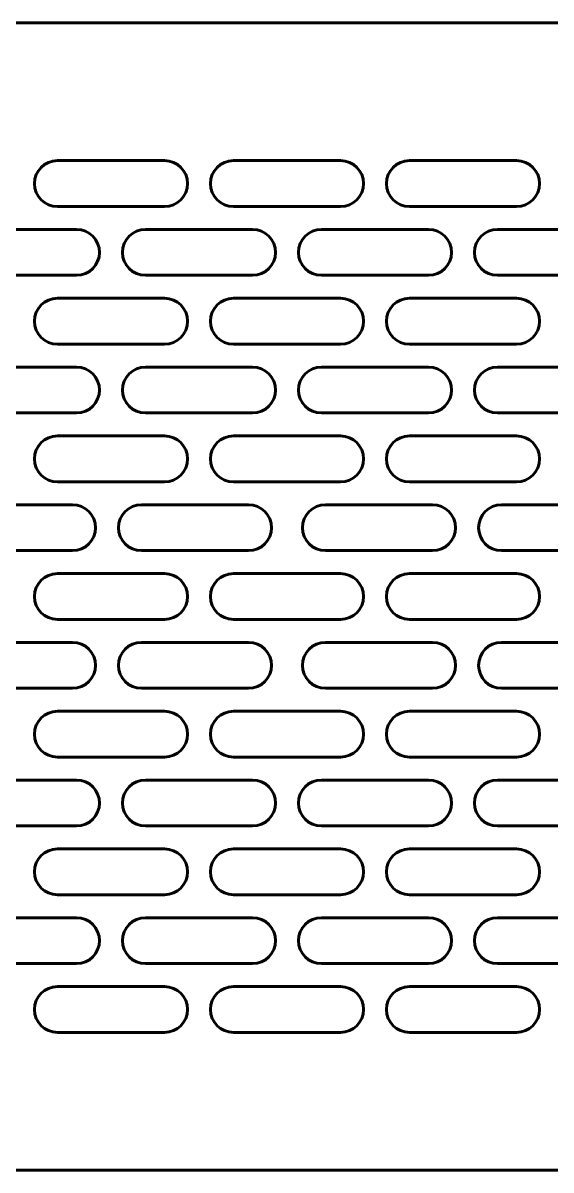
# Model space of a CAD drawing. Header units: millimetres. Extents: x -218 to 987, y 3 to 153.
# Drawn here: x 349.9 to 418.9, y 2.8 to 152.8 of the extents above; entities that cross this region are included whole.
import ezdxf

# ---------------------------------------------------------------- set-up
doc = ezdxf.new("R2010")
doc.units = ezdxf.units.MM
doc.linetypes.add('K5LT_BASIC', pattern=[0])
doc.layers.add('Системный слой', color=7, linetype='Continuous')

# ---------------------------------------------------------------- blocks, each defined once
blk = doc.blocks.new('U0')
at = {"layer": 'Системный слой', "color": 5, "linetype": 'K5LT_BASIC', "lineweight": 60, "true_color": 0x0000ff}
for p, q in [((-218.12, 152.82), (986.88, 152.82)), ((986.88, 2.82), (-218.12, 2.82))]:
    blk.add_line(p, q, dxfattribs=at)
blk = doc.blocks.new('U1')
at = {"layer": 'Системный слой', "color": 5, "linetype": 'K5LT_BASIC', "lineweight": 60, "true_color": 0x0000ff}
for p, q in [((377.38, 80.82), (391.38, 80.82)), ((391.38, 74.82), (377.38, 74.82))]:
    blk.add_line(p, q, dxfattribs=at)
for centre, start, end in [((377.38, 77.82), 90, 270), ((391.38, 77.82), 270, 90)]:
    blk.add_arc(centre, 3, start, end, dxfattribs=at)
blk = doc.blocks.new('U2')
at = {"layer": 'Системный слой', "color": 5, "linetype": 'K5LT_BASIC', "lineweight": 60, "true_color": 0x0000ff}
for p, q in [((365.36, 89.82), (379.36, 89.82)), ((379.36, 83.82), (365.36, 83.82))]:
    blk.add_line(p, q, dxfattribs=at)
for centre, start, end in [((365.36, 86.82), 90, 270), ((379.36, 86.82), 270, 90)]:
    blk.add_arc(centre, 3, start, end, dxfattribs=at)
blk = doc.blocks.new('U3')
at = {"layer": 'Системный слой', "color": 5, "linetype": 'K5LT_BASIC', "lineweight": 60, "true_color": 0x0000ff}
for p, q in [((377.38, 98.82), (391.38, 98.82)), ((391.38, 92.82), (377.38, 92.82))]:
    blk.add_line(p, q, dxfattribs=at)
for centre, start, end in [((377.38, 95.82), 90, 270), ((391.38, 95.82), 270, 90)]:
    blk.add_arc(centre, 3, start, end, dxfattribs=at)
blk = doc.blocks.new('U4')
at = {"layer": 'Системный слой', "color": 5, "linetype": 'K5LT_BASIC', "lineweight": 60, "true_color": 0x0000ff}
for p, q in [((365.88, 107.82), (379.88, 107.82)), ((379.88, 101.82), (365.88, 101.82))]:
    blk.add_line(p, q, dxfattribs=at)
for centre, start, end in [((365.88, 104.82), 90, 270), ((379.88, 104.82), 270, 90)]:
    blk.add_arc(centre, 3, start, end, dxfattribs=at)
blk = doc.blocks.new('U5')
at = {"layer": 'Системный слой', "color": 5, "linetype": 'K5LT_BASIC', "lineweight": 60, "true_color": 0x0000ff}
for p, q in [((377.38, 116.82), (391.38, 116.82)), ((391.38, 110.82), (377.38, 110.82))]:
    blk.add_line(p, q, dxfattribs=at)
for centre, start, end in [((377.38, 113.82), 90, 270), ((391.38, 113.82), 270, 90)]:
    blk.add_arc(centre, 3, start, end, dxfattribs=at)
blk = doc.blocks.new('U6')
at = {"layer": 'Системный слой', "color": 5, "linetype": 'K5LT_BASIC', "lineweight": 60, "true_color": 0x0000ff}
for p, q in [((365.88, 125.82), (379.88, 125.82)), ((379.88, 119.82), (365.88, 119.82))]:
    blk.add_line(p, q, dxfattribs=at)
for centre, start, end in [((365.88, 122.82), 90, 270), ((379.88, 122.82), 270, 90)]:
    blk.add_arc(centre, 3, start, end, dxfattribs=at)
blk = doc.blocks.new('U7')
at = {"layer": 'Системный слой', "color": 5, "linetype": 'K5LT_BASIC', "lineweight": 60, "true_color": 0x0000ff}
for p, q in [((377.38, 134.82), (391.38, 134.82)), ((391.38, 128.82), (377.38, 128.82))]:
    blk.add_line(p, q, dxfattribs=at)
for centre, start, end in [((377.38, 131.82), 90, 270), ((391.38, 131.82), 270, 90)]:
    blk.add_arc(centre, 3, start, end, dxfattribs=at)
blk = doc.blocks.new('U8')
at = {"layer": 'Системный слой', "color": 5, "linetype": 'K5LT_BASIC', "lineweight": 60, "true_color": 0x0000ff}
for p, q in [((354.38, 80.82), (368.38, 80.82)), ((368.38, 74.82), (354.38, 74.82))]:
    blk.add_line(p, q, dxfattribs=at)
for centre, start, end in [((354.38, 77.82), 90, 270), ((368.38, 77.82), 270, 90)]:
    blk.add_arc(centre, 3, start, end, dxfattribs=at)
blk = doc.blocks.new('U9')
at = {"layer": 'Системный слой', "color": 5, "linetype": 'K5LT_BASIC', "lineweight": 60, "true_color": 0x0000ff}
for p, q in [((354.38, 98.82), (368.38, 98.82)), ((368.38, 92.82), (354.38, 92.82))]:
    blk.add_line(p, q, dxfattribs=at)
for centre, start, end in [((354.38, 95.82), 90, 270), ((368.38, 95.82), 270, 90)]:
    blk.add_arc(centre, 3, start, end, dxfattribs=at)
blk = doc.blocks.new('U10')
at = {"layer": 'Системный слой', "color": 5, "linetype": 'K5LT_BASIC', "lineweight": 60, "true_color": 0x0000ff}
for p, q in [((354.38, 116.82), (368.38, 116.82)), ((368.38, 110.82), (354.38, 110.82))]:
    blk.add_line(p, q, dxfattribs=at)
for centre, start, end in [((354.38, 113.82), 90, 270), ((368.38, 113.82), 270, 90)]:
    blk.add_arc(centre, 3, start, end, dxfattribs=at)
blk = doc.blocks.new('U11')
at = {"layer": 'Системный слой', "color": 5, "linetype": 'K5LT_BASIC', "lineweight": 60, "true_color": 0x0000ff}
for p, q in [((354.38, 134.82), (368.38, 134.82)), ((368.38, 128.82), (354.38, 128.82))]:
    blk.add_line(p, q, dxfattribs=at)
for centre, start, end in [((354.38, 131.82), 90, 270), ((368.38, 131.82), 270, 90)]:
    blk.add_arc(centre, 3, start, end, dxfattribs=at)
blk = doc.blocks.new('U12')
at = {"layer": 'Системный слой', "color": 5, "linetype": 'K5LT_BASIC', "lineweight": 60, "true_color": 0x0000ff}
for p, q in [((354.38, 134.82), (368.38, 134.82)), ((368.38, 128.82), (354.38, 128.82))]:
    blk.add_line(p, q, dxfattribs=at)
for centre, start, end in [((354.38, 131.82), 90, 270), ((368.38, 131.82), 270, 90)]:
    blk.add_arc(centre, 3, start, end, dxfattribs=at)
blk = doc.blocks.new('U37')
at = {"layer": 'Системный слой', "color": 5, "linetype": 'K5LT_BASIC', "lineweight": 60, "true_color": 0x0000ff}
for p, q in [((377.38, 80.82), (391.38, 80.82)), ((391.38, 74.82), (377.38, 74.82))]:
    blk.add_line(p, q, dxfattribs=at)
for centre, start, end in [((377.38, 77.82), 90, 270), ((391.38, 77.82), 270, 90)]:
    blk.add_arc(centre, 3, start, end, dxfattribs=at)
blk = doc.blocks.new('U38')
at = {"layer": 'Системный слой', "color": 5, "linetype": 'K5LT_BASIC', "lineweight": 60, "true_color": 0x0000ff}
for p, q in [((365.36, 89.82), (379.36, 89.82)), ((379.36, 83.82), (365.36, 83.82))]:
    blk.add_line(p, q, dxfattribs=at)
for centre, start, end in [((365.36, 86.82), 90, 270), ((379.36, 86.82), 270, 90)]:
    blk.add_arc(centre, 3, start, end, dxfattribs=at)
blk = doc.blocks.new('U39')
at = {"layer": 'Системный слой', "color": 5, "linetype": 'K5LT_BASIC', "lineweight": 60, "true_color": 0x0000ff}
for p, q in [((377.38, 98.82), (391.38, 98.82)), ((391.38, 92.82), (377.38, 92.82))]:
    blk.add_line(p, q, dxfattribs=at)
for centre, start, end in [((377.38, 95.82), 90, 270), ((391.38, 95.82), 270, 90)]:
    blk.add_arc(centre, 3, start, end, dxfattribs=at)
blk = doc.blocks.new('U40')
at = {"layer": 'Системный слой', "color": 5, "linetype": 'K5LT_BASIC', "lineweight": 60, "true_color": 0x0000ff}
for p, q in [((365.88, 107.82), (379.88, 107.82)), ((379.88, 101.82), (365.88, 101.82))]:
    blk.add_line(p, q, dxfattribs=at)
for centre, start, end in [((365.88, 104.82), 90, 270), ((379.88, 104.82), 270, 90)]:
    blk.add_arc(centre, 3, start, end, dxfattribs=at)
blk = doc.blocks.new('U41')
at = {"layer": 'Системный слой', "color": 5, "linetype": 'K5LT_BASIC', "lineweight": 60, "true_color": 0x0000ff}
for p, q in [((377.38, 116.82), (391.38, 116.82)), ((391.38, 110.82), (377.38, 110.82))]:
    blk.add_line(p, q, dxfattribs=at)
for centre, start, end in [((377.38, 113.82), 90, 270), ((391.38, 113.82), 270, 90)]:
    blk.add_arc(centre, 3, start, end, dxfattribs=at)
blk = doc.blocks.new('U42')
at = {"layer": 'Системный слой', "color": 5, "linetype": 'K5LT_BASIC', "lineweight": 60, "true_color": 0x0000ff}
for p, q in [((365.88, 125.82), (379.88, 125.82)), ((379.88, 119.82), (365.88, 119.82))]:
    blk.add_line(p, q, dxfattribs=at)
for centre, start, end in [((365.88, 122.82), 90, 270), ((379.88, 122.82), 270, 90)]:
    blk.add_arc(centre, 3, start, end, dxfattribs=at)
blk = doc.blocks.new('U43')
at = {"layer": 'Системный слой', "color": 5, "linetype": 'K5LT_BASIC', "lineweight": 60, "true_color": 0x0000ff}
for p, q in [((354.38, 80.82), (368.38, 80.82)), ((368.38, 74.82), (354.38, 74.82))]:
    blk.add_line(p, q, dxfattribs=at)
for centre, start, end in [((354.38, 77.82), 90, 270), ((368.38, 77.82), 270, 90)]:
    blk.add_arc(centre, 3, start, end, dxfattribs=at)
blk = doc.blocks.new('U44')
at = {"layer": 'Системный слой', "color": 5, "linetype": 'K5LT_BASIC', "lineweight": 60, "true_color": 0x0000ff}
for p, q in [((354.38, 98.82), (368.38, 98.82)), ((368.38, 92.82), (354.38, 92.82))]:
    blk.add_line(p, q, dxfattribs=at)
for centre, start, end in [((354.38, 95.82), 90, 270), ((368.38, 95.82), 270, 90)]:
    blk.add_arc(centre, 3, start, end, dxfattribs=at)
blk = doc.blocks.new('U45')
at = {"layer": 'Системный слой', "color": 5, "linetype": 'K5LT_BASIC', "lineweight": 60, "true_color": 0x0000ff}
for p, q in [((354.38, 116.82), (368.38, 116.82)), ((368.38, 110.82), (354.38, 110.82))]:
    blk.add_line(p, q, dxfattribs=at)
for centre, start, end in [((354.38, 113.82), 90, 270), ((368.38, 113.82), 270, 90)]:
    blk.add_arc(centre, 3, start, end, dxfattribs=at)
blk = doc.blocks.new('U46')
at = {"layer": 'Системный слой', "color": 5, "linetype": 'K5LT_BASIC', "lineweight": 60, "true_color": 0x0000ff}
for p, q in [((354.38, 80.82), (368.38, 80.82)), ((368.38, 74.82), (354.38, 74.82))]:
    blk.add_line(p, q, dxfattribs=at)
for centre, start, end in [((354.38, 77.82), 90, 270), ((368.38, 77.82), 270, 90)]:
    blk.add_arc(centre, 3, start, end, dxfattribs=at)
blk = doc.blocks.new('U47')
at = {"layer": 'Системный слой', "color": 5, "linetype": 'K5LT_BASIC', "lineweight": 60, "true_color": 0x0000ff}
for p, q in [((342.36, 89.82), (356.36, 89.82)), ((356.36, 83.82), (342.36, 83.82))]:
    blk.add_line(p, q, dxfattribs=at)
for centre, start, end in [((342.36, 86.82), 90, 270), ((356.36, 86.82), 270, 90)]:
    blk.add_arc(centre, 3, start, end, dxfattribs=at)
blk = doc.blocks.new('U48')
at = {"layer": 'Системный слой', "color": 5, "linetype": 'K5LT_BASIC', "lineweight": 60, "true_color": 0x0000ff}
for p, q in [((354.38, 98.82), (368.38, 98.82)), ((368.38, 92.82), (354.38, 92.82))]:
    blk.add_line(p, q, dxfattribs=at)
for centre, start, end in [((354.38, 95.82), 90, 270), ((368.38, 95.82), 270, 90)]:
    blk.add_arc(centre, 3, start, end, dxfattribs=at)
blk = doc.blocks.new('U49')
at = {"layer": 'Системный слой', "color": 5, "linetype": 'K5LT_BASIC', "lineweight": 60, "true_color": 0x0000ff}
for p, q in [((342.88, 107.82), (356.88, 107.82)), ((356.88, 101.82), (342.88, 101.82))]:
    blk.add_line(p, q, dxfattribs=at)
for centre, start, end in [((342.88, 104.82), 90, 270), ((356.88, 104.82), 270, 90)]:
    blk.add_arc(centre, 3, start, end, dxfattribs=at)
blk = doc.blocks.new('U50')
at = {"layer": 'Системный слой', "color": 5, "linetype": 'K5LT_BASIC', "lineweight": 60, "true_color": 0x0000ff}
for p, q in [((354.38, 116.82), (368.38, 116.82)), ((368.38, 110.82), (354.38, 110.82))]:
    blk.add_line(p, q, dxfattribs=at)
for centre, start, end in [((354.38, 113.82), 90, 270), ((368.38, 113.82), 270, 90)]:
    blk.add_arc(centre, 3, start, end, dxfattribs=at)
blk = doc.blocks.new('U51')
at = {"layer": 'Системный слой', "color": 5, "linetype": 'K5LT_BASIC', "lineweight": 60, "true_color": 0x0000ff}
for p, q in [((342.88, 125.82), (356.88, 125.82)), ((356.88, 119.82), (342.88, 119.82))]:
    blk.add_line(p, q, dxfattribs=at)
for centre, start, end in [((342.88, 122.82), 90, 270), ((356.88, 122.82), 270, 90)]:
    blk.add_arc(centre, 3, start, end, dxfattribs=at)
blk = doc.blocks.new('U262')
at = {"layer": 'Системный слой', "color": 5, "linetype": 'K5LT_BASIC', "lineweight": 60, "true_color": 0x0000ff}
for p, q in [((391.38, 80.82), (377.38, 80.82)), ((377.38, 74.82), (391.38, 74.82))]:
    blk.add_line(p, q, dxfattribs=at)
for centre, start, end in [((377.38, 77.82), 90, 270), ((391.38, 77.82), 270, 90)]:
    blk.add_arc(centre, 3, start, end, dxfattribs=at)
blk = doc.blocks.new('U263')
at = {"layer": 'Системный слой', "color": 5, "linetype": 'K5LT_BASIC', "lineweight": 60, "true_color": 0x0000ff}
for p, q in [((403.41, 89.82), (389.41, 89.82)), ((389.41, 83.82), (403.41, 83.82))]:
    blk.add_line(p, q, dxfattribs=at)
for centre, start, end in [((389.41, 86.82), 90, 270), ((403.41, 86.82), 270, 90)]:
    blk.add_arc(centre, 3, start, end, dxfattribs=at)
blk = doc.blocks.new('U264')
at = {"layer": 'Системный слой', "color": 5, "linetype": 'K5LT_BASIC', "lineweight": 60, "true_color": 0x0000ff}
for p, q in [((391.38, 98.82), (377.38, 98.82)), ((377.38, 92.82), (391.38, 92.82))]:
    blk.add_line(p, q, dxfattribs=at)
for centre, start, end in [((377.38, 95.82), 90, 270), ((391.38, 95.82), 270, 90)]:
    blk.add_arc(centre, 3, start, end, dxfattribs=at)
blk = doc.blocks.new('U265')
at = {"layer": 'Системный слой', "color": 5, "linetype": 'K5LT_BASIC', "lineweight": 60, "true_color": 0x0000ff}
for p, q in [((402.88, 107.82), (388.88, 107.82)), ((388.88, 101.82), (402.88, 101.82))]:
    blk.add_line(p, q, dxfattribs=at)
for centre, start, end in [((388.88, 104.82), 90, 270), ((402.88, 104.82), 270, 90)]:
    blk.add_arc(centre, 3, start, end, dxfattribs=at)
blk = doc.blocks.new('U266')
at = {"layer": 'Системный слой', "color": 5, "linetype": 'K5LT_BASIC', "lineweight": 60, "true_color": 0x0000ff}
for p, q in [((391.38, 116.82), (377.38, 116.82)), ((377.38, 110.82), (391.38, 110.82))]:
    blk.add_line(p, q, dxfattribs=at)
for centre, start, end in [((377.38, 113.82), 90, 270), ((391.38, 113.82), 270, 90)]:
    blk.add_arc(centre, 3, start, end, dxfattribs=at)
blk = doc.blocks.new('U267')
at = {"layer": 'Системный слой', "color": 5, "linetype": 'K5LT_BASIC', "lineweight": 60, "true_color": 0x0000ff}
for p, q in [((402.88, 125.82), (388.88, 125.82)), ((388.88, 119.82), (402.88, 119.82))]:
    blk.add_line(p, q, dxfattribs=at)
for centre, start, end in [((388.88, 122.82), 90, 270), ((402.88, 122.82), 270, 90)]:
    blk.add_arc(centre, 3, start, end, dxfattribs=at)
blk = doc.blocks.new('U268')
at = {"layer": 'Системный слой', "color": 5, "linetype": 'K5LT_BASIC', "lineweight": 60, "true_color": 0x0000ff}
for p, q in [((414.38, 80.82), (400.38, 80.82)), ((400.38, 74.82), (414.38, 74.82))]:
    blk.add_line(p, q, dxfattribs=at)
for centre, start, end in [((400.38, 77.82), 90, 270), ((414.38, 77.82), 270, 90)]:
    blk.add_arc(centre, 3, start, end, dxfattribs=at)
blk = doc.blocks.new('U269')
at = {"layer": 'Системный слой', "color": 5, "linetype": 'K5LT_BASIC', "lineweight": 60, "true_color": 0x0000ff}
for p, q in [((414.38, 98.82), (400.38, 98.82)), ((400.38, 92.82), (414.38, 92.82))]:
    blk.add_line(p, q, dxfattribs=at)
for centre, start, end in [((400.38, 95.82), 90, 270), ((414.38, 95.82), 270, 90)]:
    blk.add_arc(centre, 3, start, end, dxfattribs=at)
blk = doc.blocks.new('U270')
at = {"layer": 'Системный слой', "color": 5, "linetype": 'K5LT_BASIC', "lineweight": 60, "true_color": 0x0000ff}
for p, q in [((414.38, 116.82), (400.38, 116.82)), ((400.38, 110.82), (414.38, 110.82))]:
    blk.add_line(p, q, dxfattribs=at)
for centre, start, end in [((400.38, 113.82), 90, 270), ((414.38, 113.82), 270, 90)]:
    blk.add_arc(centre, 3, start, end, dxfattribs=at)
blk = doc.blocks.new('U315')
at = {"layer": 'Системный слой', "color": 5, "linetype": 'K5LT_BASIC', "lineweight": 60, "true_color": 0x0000ff}
for p, q in [((414.38, 134.82), (400.38, 134.82)), ((400.38, 128.82), (414.38, 128.82))]:
    blk.add_line(p, q, dxfattribs=at)
for centre, start, end in [((400.38, 131.82), 90, 270), ((414.38, 131.82), 270, 90)]:
    blk.add_arc(centre, 3, start, end, dxfattribs=at)
blk = doc.blocks.new('U316')
at = {"layer": 'Системный слой', "color": 5, "linetype": 'K5LT_BASIC', "lineweight": 60, "true_color": 0x0000ff}
for p, q in [((414.38, 134.82), (400.38, 134.82)), ((400.38, 128.82), (414.38, 128.82))]:
    blk.add_line(p, q, dxfattribs=at)
for centre, start, end in [((400.38, 131.82), 90, 270), ((414.38, 131.82), 270, 90)]:
    blk.add_arc(centre, 3, start, end, dxfattribs=at)
blk = doc.blocks.new('U336')
at = {"layer": 'Системный слой', "color": 5, "linetype": 'K5LT_BASIC', "lineweight": 60, "true_color": 0x0000ff}
for p, q in [((414.38, 80.82), (400.38, 80.82)), ((400.38, 74.82), (414.38, 74.82))]:
    blk.add_line(p, q, dxfattribs=at)
for centre, start, end in [((400.38, 77.82), 90, 270), ((414.38, 77.82), 270, 90)]:
    blk.add_arc(centre, 3, start, end, dxfattribs=at)
blk = doc.blocks.new('U337')
at = {"layer": 'Системный слой', "color": 5, "linetype": 'K5LT_BASIC', "lineweight": 60, "true_color": 0x0000ff}
for p, q in [((414.38, 98.82), (400.38, 98.82)), ((400.38, 92.82), (414.38, 92.82))]:
    blk.add_line(p, q, dxfattribs=at)
for centre, start, end in [((400.38, 95.82), 90, 270), ((414.38, 95.82), 270, 90)]:
    blk.add_arc(centre, 3, start, end, dxfattribs=at)
blk = doc.blocks.new('U338')
at = {"layer": 'Системный слой', "color": 5, "linetype": 'K5LT_BASIC', "lineweight": 60, "true_color": 0x0000ff}
for p, q in [((414.38, 116.82), (400.38, 116.82)), ((400.38, 110.82), (414.38, 110.82))]:
    blk.add_line(p, q, dxfattribs=at)
for centre, start, end in [((400.38, 113.82), 90, 270), ((414.38, 113.82), 270, 90)]:
    blk.add_arc(centre, 3, start, end, dxfattribs=at)
blk = doc.blocks.new('U339')
at = {"layer": 'Системный слой', "color": 5, "linetype": 'K5LT_BASIC', "lineweight": 60, "true_color": 0x0000ff}
for p, q in [((414.38, 80.82), (400.38, 80.82)), ((400.38, 74.82), (414.38, 74.82))]:
    blk.add_line(p, q, dxfattribs=at)
for centre, start, end in [((400.38, 77.82), 90, 270), ((414.38, 77.82), 270, 90)]:
    blk.add_arc(centre, 3, start, end, dxfattribs=at)
blk = doc.blocks.new('U340')
at = {"layer": 'Системный слой', "color": 5, "linetype": 'K5LT_BASIC', "lineweight": 60, "true_color": 0x0000ff}
for p, q in [((426.41, 89.82), (412.41, 89.82)), ((412.41, 83.82), (426.41, 83.82))]:
    blk.add_line(p, q, dxfattribs=at)
for centre, start, end in [((412.41, 86.82), 90, 270), ((426.41, 86.82), 270, 90)]:
    blk.add_arc(centre, 3, start, end, dxfattribs=at)
blk = doc.blocks.new('U341')
at = {"layer": 'Системный слой', "color": 5, "linetype": 'K5LT_BASIC', "lineweight": 60, "true_color": 0x0000ff}
for p, q in [((414.38, 98.82), (400.38, 98.82)), ((400.38, 92.82), (414.38, 92.82))]:
    blk.add_line(p, q, dxfattribs=at)
for centre, start, end in [((400.38, 95.82), 90, 270), ((414.38, 95.82), 270, 90)]:
    blk.add_arc(centre, 3, start, end, dxfattribs=at)
blk = doc.blocks.new('U342')
at = {"layer": 'Системный слой', "color": 5, "linetype": 'K5LT_BASIC', "lineweight": 60, "true_color": 0x0000ff}
for p, q in [((425.88, 107.82), (411.88, 107.82)), ((411.88, 101.82), (425.88, 101.82))]:
    blk.add_line(p, q, dxfattribs=at)
for centre, start, end in [((411.88, 104.82), 90, 270), ((425.88, 104.82), 270, 90)]:
    blk.add_arc(centre, 3, start, end, dxfattribs=at)
blk = doc.blocks.new('U343')
at = {"layer": 'Системный слой', "color": 5, "linetype": 'K5LT_BASIC', "lineweight": 60, "true_color": 0x0000ff}
for p, q in [((414.38, 116.82), (400.38, 116.82)), ((400.38, 110.82), (414.38, 110.82))]:
    blk.add_line(p, q, dxfattribs=at)
for centre, start, end in [((400.38, 113.82), 90, 270), ((414.38, 113.82), 270, 90)]:
    blk.add_arc(centre, 3, start, end, dxfattribs=at)
blk = doc.blocks.new('U344')
at = {"layer": 'Системный слой', "color": 5, "linetype": 'K5LT_BASIC', "lineweight": 60, "true_color": 0x0000ff}
for p, q in [((425.88, 125.82), (411.88, 125.82)), ((411.88, 119.82), (425.88, 119.82))]:
    blk.add_line(p, q, dxfattribs=at)
for centre, start, end in [((411.88, 122.82), 90, 270), ((425.88, 122.82), 270, 90)]:
    blk.add_arc(centre, 3, start, end, dxfattribs=at)
blk = doc.blocks.new('U516')
at = {"layer": 'Системный слой', "color": 5, "linetype": 'K5LT_BASIC', "lineweight": 60, "true_color": 0x0000ff}
for p, q in [((402.88, 125.82), (388.88, 125.82)), ((388.88, 119.82), (402.88, 119.82))]:
    blk.add_line(p, q, dxfattribs=at)
for centre, start, end in [((388.88, 122.82), 90, 270), ((402.88, 122.82), 270, 90)]:
    blk.add_arc(centre, 3, start, end, dxfattribs=at)
blk = doc.blocks.new('U517')
at = {"layer": 'Системный слой', "color": 5, "linetype": 'K5LT_BASIC', "lineweight": 60, "true_color": 0x0000ff}
for p, q in [((402.88, 107.82), (388.88, 107.82)), ((388.88, 101.82), (402.88, 101.82))]:
    blk.add_line(p, q, dxfattribs=at)
for centre, start, end in [((388.88, 104.82), 90, 270), ((402.88, 104.82), 270, 90)]:
    blk.add_arc(centre, 3, start, end, dxfattribs=at)
blk = doc.blocks.new('U518')
at = {"layer": 'Системный слой', "color": 5, "linetype": 'K5LT_BASIC', "lineweight": 60, "true_color": 0x0000ff}
for p, q in [((403.41, 89.82), (389.41, 89.82)), ((389.41, 83.82), (403.41, 83.82))]:
    blk.add_line(p, q, dxfattribs=at)
for centre, start, end in [((389.41, 86.82), 90, 270), ((403.41, 86.82), 270, 90)]:
    blk.add_arc(centre, 3, start, end, dxfattribs=at)
blk = doc.blocks.new('U519')
at = {"layer": 'Системный слой', "color": 5, "linetype": 'K5LT_BASIC', "lineweight": 60, "true_color": 0x0000ff}
for p, q in [((391.38, 80.82), (377.38, 80.82)), ((377.38, 74.82), (391.38, 74.82))]:
    blk.add_line(p, q, dxfattribs=at)
for centre, start, end in [((377.38, 77.82), 90, 270), ((391.38, 77.82), 270, 90)]:
    blk.add_arc(centre, 3, start, end, dxfattribs=at)
blk = doc.blocks.new('U520')
at = {"layer": 'Системный слой', "color": 5, "linetype": 'K5LT_BASIC', "lineweight": 60, "true_color": 0x0000ff}
for p, q in [((379.36, 71.82), (365.36, 71.82)), ((365.36, 65.82), (379.36, 65.82))]:
    blk.add_line(p, q, dxfattribs=at)
for centre, start, end in [((365.36, 68.82), 90, 270), ((379.36, 68.82), 270, 90)]:
    blk.add_arc(centre, 3, start, end, dxfattribs=at)
blk = doc.blocks.new('U521')
at = {"layer": 'Системный слой', "color": 5, "linetype": 'K5LT_BASIC', "lineweight": 60, "true_color": 0x0000ff}
for p, q in [((391.38, 62.82), (377.38, 62.82)), ((377.38, 56.82), (391.38, 56.82))]:
    blk.add_line(p, q, dxfattribs=at)
for centre, start, end in [((377.38, 59.82), 90, 270), ((391.38, 59.82), 270, 90)]:
    blk.add_arc(centre, 3, start, end, dxfattribs=at)
blk = doc.blocks.new('U522')
at = {"layer": 'Системный слой', "color": 5, "linetype": 'K5LT_BASIC', "lineweight": 60, "true_color": 0x0000ff}
for p, q in [((379.88, 53.82), (365.88, 53.82)), ((365.88, 47.82), (379.88, 47.82))]:
    blk.add_line(p, q, dxfattribs=at)
for centre, start, end in [((365.88, 50.82), 90, 270), ((379.88, 50.82), 270, 90)]:
    blk.add_arc(centre, 3, start, end, dxfattribs=at)
blk = doc.blocks.new('U523')
at = {"layer": 'Системный слой', "color": 5, "linetype": 'K5LT_BASIC', "lineweight": 60, "true_color": 0x0000ff}
for p, q in [((391.38, 44.82), (377.38, 44.82)), ((377.38, 38.82), (391.38, 38.82))]:
    blk.add_line(p, q, dxfattribs=at)
for centre, start, end in [((377.38, 41.82), 90, 270), ((391.38, 41.82), 270, 90)]:
    blk.add_arc(centre, 3, start, end, dxfattribs=at)
blk = doc.blocks.new('U524')
at = {"layer": 'Системный слой', "color": 5, "linetype": 'K5LT_BASIC', "lineweight": 60, "true_color": 0x0000ff}
for p, q in [((379.88, 35.82), (365.88, 35.82)), ((365.88, 29.82), (379.88, 29.82))]:
    blk.add_line(p, q, dxfattribs=at)
for centre, start, end in [((365.88, 32.82), 90, 270), ((379.88, 32.82), 270, 90)]:
    blk.add_arc(centre, 3, start, end, dxfattribs=at)
blk = doc.blocks.new('U525')
at = {"layer": 'Системный слой', "color": 5, "linetype": 'K5LT_BASIC', "lineweight": 60, "true_color": 0x0000ff}
for p, q in [((368.38, 80.82), (354.38, 80.82)), ((354.38, 74.82), (368.38, 74.82))]:
    blk.add_line(p, q, dxfattribs=at)
for centre, start, end in [((354.38, 77.82), 90, 270), ((368.38, 77.82), 270, 90)]:
    blk.add_arc(centre, 3, start, end, dxfattribs=at)
blk = doc.blocks.new('U526')
at = {"layer": 'Системный слой', "color": 5, "linetype": 'K5LT_BASIC', "lineweight": 60, "true_color": 0x0000ff}
for p, q in [((368.38, 62.82), (354.38, 62.82)), ((354.38, 56.82), (368.38, 56.82))]:
    blk.add_line(p, q, dxfattribs=at)
for centre, start, end in [((354.38, 59.82), 90, 270), ((368.38, 59.82), 270, 90)]:
    blk.add_arc(centre, 3, start, end, dxfattribs=at)
blk = doc.blocks.new('U527')
at = {"layer": 'Системный слой', "color": 5, "linetype": 'K5LT_BASIC', "lineweight": 60, "true_color": 0x0000ff}
for p, q in [((368.38, 44.82), (354.38, 44.82)), ((354.38, 38.82), (368.38, 38.82))]:
    blk.add_line(p, q, dxfattribs=at)
for centre, start, end in [((354.38, 41.82), 90, 270), ((368.38, 41.82), 270, 90)]:
    blk.add_arc(centre, 3, start, end, dxfattribs=at)
blk = doc.blocks.new('U572')
at = {"layer": 'Системный слой', "color": 5, "linetype": 'K5LT_BASIC', "lineweight": 60, "true_color": 0x0000ff}
for p, q in [((368.38, 26.82), (354.38, 26.82)), ((354.38, 20.82), (368.38, 20.82))]:
    blk.add_line(p, q, dxfattribs=at)
for centre, start, end in [((354.38, 23.82), 90, 270), ((368.38, 23.82), 270, 90)]:
    blk.add_arc(centre, 3, start, end, dxfattribs=at)
blk = doc.blocks.new('U573')
at = {"layer": 'Системный слой', "color": 5, "linetype": 'K5LT_BASIC', "lineweight": 60, "true_color": 0x0000ff}
for p, q in [((368.38, 26.82), (354.38, 26.82)), ((354.38, 20.82), (368.38, 20.82))]:
    blk.add_line(p, q, dxfattribs=at)
for centre, start, end in [((354.38, 23.82), 90, 270), ((368.38, 23.82), 270, 90)]:
    blk.add_arc(centre, 3, start, end, dxfattribs=at)
blk = doc.blocks.new('U593')
at = {"layer": 'Системный слой', "color": 5, "linetype": 'K5LT_BASIC', "lineweight": 60, "true_color": 0x0000ff}
for p, q in [((368.38, 80.82), (354.38, 80.82)), ((354.38, 74.82), (368.38, 74.82))]:
    blk.add_line(p, q, dxfattribs=at)
for centre, start, end in [((354.38, 77.82), 90, 270), ((368.38, 77.82), 270, 90)]:
    blk.add_arc(centre, 3, start, end, dxfattribs=at)
blk = doc.blocks.new('U594')
at = {"layer": 'Системный слой', "color": 5, "linetype": 'K5LT_BASIC', "lineweight": 60, "true_color": 0x0000ff}
for p, q in [((368.38, 62.82), (354.38, 62.82)), ((354.38, 56.82), (368.38, 56.82))]:
    blk.add_line(p, q, dxfattribs=at)
for centre, start, end in [((354.38, 59.82), 90, 270), ((368.38, 59.82), 270, 90)]:
    blk.add_arc(centre, 3, start, end, dxfattribs=at)
blk = doc.blocks.new('U595')
at = {"layer": 'Системный слой', "color": 5, "linetype": 'K5LT_BASIC', "lineweight": 60, "true_color": 0x0000ff}
for p, q in [((368.38, 44.82), (354.38, 44.82)), ((354.38, 38.82), (368.38, 38.82))]:
    blk.add_line(p, q, dxfattribs=at)
for centre, start, end in [((354.38, 41.82), 90, 270), ((368.38, 41.82), 270, 90)]:
    blk.add_arc(centre, 3, start, end, dxfattribs=at)
blk = doc.blocks.new('U596')
at = {"layer": 'Системный слой', "color": 5, "linetype": 'K5LT_BASIC', "lineweight": 60, "true_color": 0x0000ff}
for p, q in [((368.38, 80.82), (354.38, 80.82)), ((354.38, 74.82), (368.38, 74.82))]:
    blk.add_line(p, q, dxfattribs=at)
for centre, start, end in [((354.38, 77.82), 90, 270), ((368.38, 77.82), 270, 90)]:
    blk.add_arc(centre, 3, start, end, dxfattribs=at)
blk = doc.blocks.new('U597')
at = {"layer": 'Системный слой', "color": 5, "linetype": 'K5LT_BASIC', "lineweight": 60, "true_color": 0x0000ff}
for p, q in [((356.36, 71.82), (342.36, 71.82)), ((342.36, 65.82), (356.36, 65.82))]:
    blk.add_line(p, q, dxfattribs=at)
for centre, start, end in [((342.36, 68.82), 90, 270), ((356.36, 68.82), 270, 90)]:
    blk.add_arc(centre, 3, start, end, dxfattribs=at)
blk = doc.blocks.new('U598')
at = {"layer": 'Системный слой', "color": 5, "linetype": 'K5LT_BASIC', "lineweight": 60, "true_color": 0x0000ff}
for p, q in [((368.38, 62.82), (354.38, 62.82)), ((354.38, 56.82), (368.38, 56.82))]:
    blk.add_line(p, q, dxfattribs=at)
for centre, start, end in [((354.38, 59.82), 90, 270), ((368.38, 59.82), 270, 90)]:
    blk.add_arc(centre, 3, start, end, dxfattribs=at)
blk = doc.blocks.new('U599')
at = {"layer": 'Системный слой', "color": 5, "linetype": 'K5LT_BASIC', "lineweight": 60, "true_color": 0x0000ff}
for p, q in [((356.88, 53.82), (342.88, 53.82)), ((342.88, 47.82), (356.88, 47.82))]:
    blk.add_line(p, q, dxfattribs=at)
for centre, start, end in [((342.88, 50.82), 90, 270), ((356.88, 50.82), 270, 90)]:
    blk.add_arc(centre, 3, start, end, dxfattribs=at)
blk = doc.blocks.new('U600')
at = {"layer": 'Системный слой', "color": 5, "linetype": 'K5LT_BASIC', "lineweight": 60, "true_color": 0x0000ff}
for p, q in [((368.38, 44.82), (354.38, 44.82)), ((354.38, 38.82), (368.38, 38.82))]:
    blk.add_line(p, q, dxfattribs=at)
for centre, start, end in [((354.38, 41.82), 90, 270), ((368.38, 41.82), 270, 90)]:
    blk.add_arc(centre, 3, start, end, dxfattribs=at)
blk = doc.blocks.new('U601')
at = {"layer": 'Системный слой', "color": 5, "linetype": 'K5LT_BASIC', "lineweight": 60, "true_color": 0x0000ff}
for p, q in [((356.88, 35.82), (342.88, 35.82)), ((342.88, 29.82), (356.88, 29.82))]:
    blk.add_line(p, q, dxfattribs=at)
for centre, start, end in [((342.88, 32.82), 90, 270), ((356.88, 32.82), 270, 90)]:
    blk.add_arc(centre, 3, start, end, dxfattribs=at)
blk = doc.blocks.new('U773')
at = {"layer": 'Системный слой', "color": 5, "linetype": 'K5LT_BASIC', "lineweight": 60, "true_color": 0x0000ff}
for p, q in [((379.88, 35.82), (365.88, 35.82)), ((365.88, 29.82), (379.88, 29.82))]:
    blk.add_line(p, q, dxfattribs=at)
for centre, start, end in [((365.88, 32.82), 90, 270), ((379.88, 32.82), 270, 90)]:
    blk.add_arc(centre, 3, start, end, dxfattribs=at)
blk = doc.blocks.new('U774')
at = {"layer": 'Системный слой', "color": 5, "linetype": 'K5LT_BASIC', "lineweight": 60, "true_color": 0x0000ff}
for p, q in [((379.88, 53.82), (365.88, 53.82)), ((365.88, 47.82), (379.88, 47.82))]:
    blk.add_line(p, q, dxfattribs=at)
for centre, start, end in [((365.88, 50.82), 90, 270), ((379.88, 50.82), 270, 90)]:
    blk.add_arc(centre, 3, start, end, dxfattribs=at)
blk = doc.blocks.new('U775')
at = {"layer": 'Системный слой', "color": 5, "linetype": 'K5LT_BASIC', "lineweight": 60, "true_color": 0x0000ff}
for p, q in [((379.36, 71.82), (365.36, 71.82)), ((365.36, 65.82), (379.36, 65.82))]:
    blk.add_line(p, q, dxfattribs=at)
for centre, start, end in [((365.36, 68.82), 90, 270), ((379.36, 68.82), 270, 90)]:
    blk.add_arc(centre, 3, start, end, dxfattribs=at)
blk = doc.blocks.new('U776')
at = {"layer": 'Системный слой', "color": 5, "linetype": 'K5LT_BASIC', "lineweight": 60, "true_color": 0x0000ff}
for p, q in [((391.38, 26.82), (377.38, 26.82)), ((377.38, 20.82), (391.38, 20.82))]:
    blk.add_line(p, q, dxfattribs=at)
for centre, start, end in [((377.38, 23.82), 90, 270), ((391.38, 23.82), 270, 90)]:
    blk.add_arc(centre, 3, start, end, dxfattribs=at)
blk = doc.blocks.new('U777')
at = {"layer": 'Системный слой', "color": 5, "linetype": 'K5LT_BASIC', "lineweight": 60, "true_color": 0x0000ff}
for p, q in [((391.38, 80.82), (377.38, 80.82)), ((377.38, 74.82), (391.38, 74.82))]:
    blk.add_line(p, q, dxfattribs=at)
for centre, start, end in [((377.38, 77.82), 90, 270), ((391.38, 77.82), 270, 90)]:
    blk.add_arc(centre, 3, start, end, dxfattribs=at)
blk = doc.blocks.new('U778')
at = {"layer": 'Системный слой', "color": 5, "linetype": 'K5LT_BASIC', "lineweight": 60, "true_color": 0x0000ff}
for p, q in [((391.38, 62.82), (377.38, 62.82)), ((377.38, 56.82), (391.38, 56.82))]:
    blk.add_line(p, q, dxfattribs=at)
for centre, start, end in [((377.38, 59.82), 90, 270), ((391.38, 59.82), 270, 90)]:
    blk.add_arc(centre, 3, start, end, dxfattribs=at)
blk = doc.blocks.new('U779')
at = {"layer": 'Системный слой', "color": 5, "linetype": 'K5LT_BASIC', "lineweight": 60, "true_color": 0x0000ff}
for p, q in [((391.38, 44.82), (377.38, 44.82)), ((377.38, 38.82), (391.38, 38.82))]:
    blk.add_line(p, q, dxfattribs=at)
for centre, start, end in [((377.38, 41.82), 90, 270), ((391.38, 41.82), 270, 90)]:
    blk.add_arc(centre, 3, start, end, dxfattribs=at)
blk = doc.blocks.new('U780')
at = {"layer": 'Системный слой', "color": 5, "linetype": 'K5LT_BASIC', "lineweight": 60, "true_color": 0x0000ff}
for p, q in [((377.38, 80.82), (391.38, 80.82)), ((391.38, 74.82), (377.38, 74.82))]:
    blk.add_line(p, q, dxfattribs=at)
for centre, start, end in [((377.38, 77.82), 90, 270), ((391.38, 77.82), 270, 90)]:
    blk.add_arc(centre, 3, start, end, dxfattribs=at)
blk = doc.blocks.new('U781')
at = {"layer": 'Системный слой', "color": 5, "linetype": 'K5LT_BASIC', "lineweight": 60, "true_color": 0x0000ff}
for p, q in [((389.41, 71.82), (403.41, 71.82)), ((403.41, 65.82), (389.41, 65.82))]:
    blk.add_line(p, q, dxfattribs=at)
for centre, start, end in [((389.41, 68.82), 90, 270), ((403.41, 68.82), 270, 90)]:
    blk.add_arc(centre, 3, start, end, dxfattribs=at)
blk = doc.blocks.new('U782')
at = {"layer": 'Системный слой', "color": 5, "linetype": 'K5LT_BASIC', "lineweight": 60, "true_color": 0x0000ff}
for p, q in [((377.38, 62.82), (391.38, 62.82)), ((391.38, 56.82), (377.38, 56.82))]:
    blk.add_line(p, q, dxfattribs=at)
for centre, start, end in [((377.38, 59.82), 90, 270), ((391.38, 59.82), 270, 90)]:
    blk.add_arc(centre, 3, start, end, dxfattribs=at)
blk = doc.blocks.new('U783')
at = {"layer": 'Системный слой', "color": 5, "linetype": 'K5LT_BASIC', "lineweight": 60, "true_color": 0x0000ff}
for p, q in [((388.88, 53.82), (402.88, 53.82)), ((402.88, 47.82), (388.88, 47.82))]:
    blk.add_line(p, q, dxfattribs=at)
for centre, start, end in [((388.88, 50.82), 90, 270), ((402.88, 50.82), 270, 90)]:
    blk.add_arc(centre, 3, start, end, dxfattribs=at)
blk = doc.blocks.new('U784')
at = {"layer": 'Системный слой', "color": 5, "linetype": 'K5LT_BASIC', "lineweight": 60, "true_color": 0x0000ff}
for p, q in [((377.38, 44.82), (391.38, 44.82)), ((391.38, 38.82), (377.38, 38.82))]:
    blk.add_line(p, q, dxfattribs=at)
for centre, start, end in [((377.38, 41.82), 90, 270), ((391.38, 41.82), 270, 90)]:
    blk.add_arc(centre, 3, start, end, dxfattribs=at)
blk = doc.blocks.new('U785')
at = {"layer": 'Системный слой', "color": 5, "linetype": 'K5LT_BASIC', "lineweight": 60, "true_color": 0x0000ff}
for p, q in [((388.88, 35.82), (402.88, 35.82)), ((402.88, 29.82), (388.88, 29.82))]:
    blk.add_line(p, q, dxfattribs=at)
for centre, start, end in [((388.88, 32.82), 90, 270), ((402.88, 32.82), 270, 90)]:
    blk.add_arc(centre, 3, start, end, dxfattribs=at)
blk = doc.blocks.new('U786')
at = {"layer": 'Системный слой', "color": 5, "linetype": 'K5LT_BASIC', "lineweight": 60, "true_color": 0x0000ff}
for p, q in [((400.38, 80.82), (414.38, 80.82)), ((414.38, 74.82), (400.38, 74.82))]:
    blk.add_line(p, q, dxfattribs=at)
for centre, start, end in [((400.38, 77.82), 90, 270), ((414.38, 77.82), 270, 90)]:
    blk.add_arc(centre, 3, start, end, dxfattribs=at)
blk = doc.blocks.new('U787')
at = {"layer": 'Системный слой', "color": 5, "linetype": 'K5LT_BASIC', "lineweight": 60, "true_color": 0x0000ff}
for p, q in [((400.38, 62.82), (414.38, 62.82)), ((414.38, 56.82), (400.38, 56.82))]:
    blk.add_line(p, q, dxfattribs=at)
for centre, start, end in [((400.38, 59.82), 90, 270), ((414.38, 59.82), 270, 90)]:
    blk.add_arc(centre, 3, start, end, dxfattribs=at)
blk = doc.blocks.new('U788')
at = {"layer": 'Системный слой', "color": 5, "linetype": 'K5LT_BASIC', "lineweight": 60, "true_color": 0x0000ff}
for p, q in [((400.38, 44.82), (414.38, 44.82)), ((414.38, 38.82), (400.38, 38.82))]:
    blk.add_line(p, q, dxfattribs=at)
for centre, start, end in [((400.38, 41.82), 90, 270), ((414.38, 41.82), 270, 90)]:
    blk.add_arc(centre, 3, start, end, dxfattribs=at)
blk = doc.blocks.new('U833')
at = {"layer": 'Системный слой', "color": 5, "linetype": 'K5LT_BASIC', "lineweight": 60, "true_color": 0x0000ff}
for p, q in [((400.38, 26.82), (414.38, 26.82)), ((414.38, 20.82), (400.38, 20.82))]:
    blk.add_line(p, q, dxfattribs=at)
for centre, start, end in [((400.38, 23.82), 90, 270), ((414.38, 23.82), 270, 90)]:
    blk.add_arc(centre, 3, start, end, dxfattribs=at)
blk = doc.blocks.new('U834')
at = {"layer": 'Системный слой', "color": 5, "linetype": 'K5LT_BASIC', "lineweight": 60, "true_color": 0x0000ff}
for p, q in [((400.38, 26.82), (414.38, 26.82)), ((414.38, 20.82), (400.38, 20.82))]:
    blk.add_line(p, q, dxfattribs=at)
for centre, start, end in [((400.38, 23.82), 90, 270), ((414.38, 23.82), 270, 90)]:
    blk.add_arc(centre, 3, start, end, dxfattribs=at)
blk = doc.blocks.new('U854')
at = {"layer": 'Системный слой', "color": 5, "linetype": 'K5LT_BASIC', "lineweight": 60, "true_color": 0x0000ff}
for p, q in [((400.38, 80.82), (414.38, 80.82)), ((414.38, 74.82), (400.38, 74.82))]:
    blk.add_line(p, q, dxfattribs=at)
for centre, start, end in [((400.38, 77.82), 90, 270), ((414.38, 77.82), 270, 90)]:
    blk.add_arc(centre, 3, start, end, dxfattribs=at)
blk = doc.blocks.new('U855')
at = {"layer": 'Системный слой', "color": 5, "linetype": 'K5LT_BASIC', "lineweight": 60, "true_color": 0x0000ff}
for p, q in [((400.38, 62.82), (414.38, 62.82)), ((414.38, 56.82), (400.38, 56.82))]:
    blk.add_line(p, q, dxfattribs=at)
for centre, start, end in [((400.38, 59.82), 90, 270), ((414.38, 59.82), 270, 90)]:
    blk.add_arc(centre, 3, start, end, dxfattribs=at)
blk = doc.blocks.new('U856')
at = {"layer": 'Системный слой', "color": 5, "linetype": 'K5LT_BASIC', "lineweight": 60, "true_color": 0x0000ff}
for p, q in [((400.38, 44.82), (414.38, 44.82)), ((414.38, 38.82), (400.38, 38.82))]:
    blk.add_line(p, q, dxfattribs=at)
for centre, start, end in [((400.38, 41.82), 90, 270), ((414.38, 41.82), 270, 90)]:
    blk.add_arc(centre, 3, start, end, dxfattribs=at)
blk = doc.blocks.new('U857')
at = {"layer": 'Системный слой', "color": 5, "linetype": 'K5LT_BASIC', "lineweight": 60, "true_color": 0x0000ff}
for p, q in [((400.38, 80.82), (414.38, 80.82)), ((414.38, 74.82), (400.38, 74.82))]:
    blk.add_line(p, q, dxfattribs=at)
for centre, start, end in [((400.38, 77.82), 90, 270), ((414.38, 77.82), 270, 90)]:
    blk.add_arc(centre, 3, start, end, dxfattribs=at)
blk = doc.blocks.new('U858')
at = {"layer": 'Системный слой', "color": 5, "linetype": 'K5LT_BASIC', "lineweight": 60, "true_color": 0x0000ff}
for p, q in [((412.41, 71.82), (426.41, 71.82)), ((426.41, 65.82), (412.41, 65.82))]:
    blk.add_line(p, q, dxfattribs=at)
for centre, start, end in [((412.41, 68.82), 90, 270), ((426.41, 68.82), 270, 90)]:
    blk.add_arc(centre, 3, start, end, dxfattribs=at)
blk = doc.blocks.new('U859')
at = {"layer": 'Системный слой', "color": 5, "linetype": 'K5LT_BASIC', "lineweight": 60, "true_color": 0x0000ff}
for p, q in [((400.38, 62.82), (414.38, 62.82)), ((414.38, 56.82), (400.38, 56.82))]:
    blk.add_line(p, q, dxfattribs=at)
for centre, start, end in [((400.38, 59.82), 90, 270), ((414.38, 59.82), 270, 90)]:
    blk.add_arc(centre, 3, start, end, dxfattribs=at)
blk = doc.blocks.new('U860')
at = {"layer": 'Системный слой', "color": 5, "linetype": 'K5LT_BASIC', "lineweight": 60, "true_color": 0x0000ff}
for p, q in [((411.88, 53.82), (425.88, 53.82)), ((425.88, 47.82), (411.88, 47.82))]:
    blk.add_line(p, q, dxfattribs=at)
for centre, start, end in [((411.88, 50.82), 90, 270), ((425.88, 50.82), 270, 90)]:
    blk.add_arc(centre, 3, start, end, dxfattribs=at)
blk = doc.blocks.new('U861')
at = {"layer": 'Системный слой', "color": 5, "linetype": 'K5LT_BASIC', "lineweight": 60, "true_color": 0x0000ff}
for p, q in [((400.38, 44.82), (414.38, 44.82)), ((414.38, 38.82), (400.38, 38.82))]:
    blk.add_line(p, q, dxfattribs=at)
for centre, start, end in [((400.38, 41.82), 90, 270), ((414.38, 41.82), 270, 90)]:
    blk.add_arc(centre, 3, start, end, dxfattribs=at)
blk = doc.blocks.new('U862')
at = {"layer": 'Системный слой', "color": 5, "linetype": 'K5LT_BASIC', "lineweight": 60, "true_color": 0x0000ff}
for p, q in [((411.88, 35.82), (425.88, 35.82)), ((425.88, 29.82), (411.88, 29.82))]:
    blk.add_line(p, q, dxfattribs=at)
for centre, start, end in [((411.88, 32.82), 90, 270), ((425.88, 32.82), 270, 90)]:
    blk.add_arc(centre, 3, start, end, dxfattribs=at)
blk = doc.blocks.new('U1034')
at = {"layer": 'Системный слой', "color": 5, "linetype": 'K5LT_BASIC', "lineweight": 60, "true_color": 0x0000ff}
for p, q in [((388.88, 35.82), (402.88, 35.82)), ((402.88, 29.82), (388.88, 29.82))]:
    blk.add_line(p, q, dxfattribs=at)
for centre, start, end in [((388.88, 32.82), 90, 270), ((402.88, 32.82), 270, 90)]:
    blk.add_arc(centre, 3, start, end, dxfattribs=at)
blk = doc.blocks.new('U1035')
at = {"layer": 'Системный слой', "color": 5, "linetype": 'K5LT_BASIC', "lineweight": 60, "true_color": 0x0000ff}
for p, q in [((388.88, 53.82), (402.88, 53.82)), ((402.88, 47.82), (388.88, 47.82))]:
    blk.add_line(p, q, dxfattribs=at)
for centre, start, end in [((388.88, 50.82), 90, 270), ((402.88, 50.82), 270, 90)]:
    blk.add_arc(centre, 3, start, end, dxfattribs=at)
blk = doc.blocks.new('U1036')
at = {"layer": 'Системный слой', "color": 5, "linetype": 'K5LT_BASIC', "lineweight": 60, "true_color": 0x0000ff}
for p, q in [((389.41, 71.82), (403.41, 71.82)), ((403.41, 65.82), (389.41, 65.82))]:
    blk.add_line(p, q, dxfattribs=at)
for centre, start, end in [((389.41, 68.82), 90, 270), ((403.41, 68.82), 270, 90)]:
    blk.add_arc(centre, 3, start, end, dxfattribs=at)

msp = doc.modelspace()

# ---------------------------------------------------------------- block references
at = {"layer": 'Системный слой'}
for name in ['U0', 'U11', 'U12', 'U7', 'U315', 'U316', 'U51', 'U6', 'U42', 'U267', 'U516', 'U344', 'U10', 'U45', 'U50', 'U5', 'U41', 'U266', 'U270', 'U338', 'U343', 'U49', 'U4', 'U40', 'U265', 'U517', 'U342', 'U9', 'U44', 'U48', 'U3', 'U39', 'U264', 'U269', 'U337', 'U341', 'U47', 'U2', 'U38', 'U263', 'U518', 'U340', 'U8', 'U43', 'U46', 'U525', 'U593', 'U596', 'U1', 'U37', 'U262', 'U519', 'U777', 'U780', 'U268', 'U336', 'U339', 'U786', 'U854', 'U857', 'U597', 'U520', 'U775', 'U781', 'U1036', 'U858', 'U526', 'U594', 'U598', 'U521', 'U778', 'U782', 'U787', 'U855', 'U859', 'U599', 'U522', 'U774', 'U783', 'U1035', 'U860', 'U527', 'U595', 'U600', 'U523', 'U779', 'U784', 'U788', 'U856', 'U861', 'U601', 'U524', 'U773', 'U785', 'U1034', 'U862', 'U572', 'U573', 'U776', 'U833', 'U834']:
    msp.add_blockref(name, (0, 0), dxfattribs=at)

doc.saveas('drawing.dxf')
